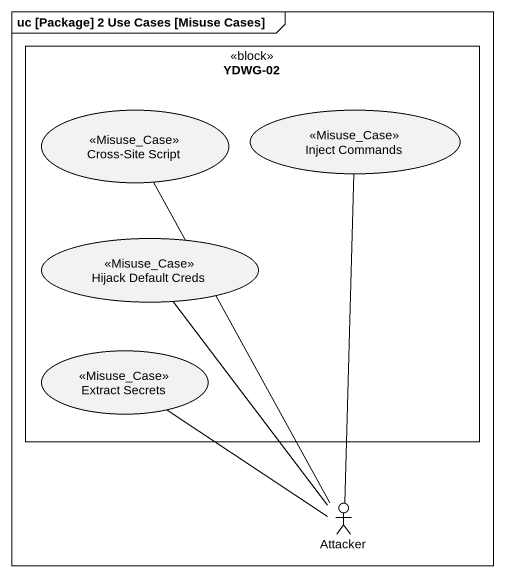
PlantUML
@startuml
mainframe uc [Package] 2 Use Cases [Misuse Cases]
rectangle "YDWG-02" as YDWG_02 <<block>> {
  usecase "Cross-Site Script" as Cross_Site_Script <<Misuse_Case>>
  usecase "Inject Commands" as Inject_Commands <<Misuse_Case>>
  usecase "Hijack Default Creds" as Hijack_Default_Creds <<Misuse_Case>>
  usecase "Extract Secrets" as Extract_Secrets <<Misuse_Case>>
}
actor Attacker
Cross_Site_Script -- Attacker
Extract_Secrets -- Attacker
Attacker -up- Inject_Commands
Attacker -up- Hijack_Default_Creds
@enduml
